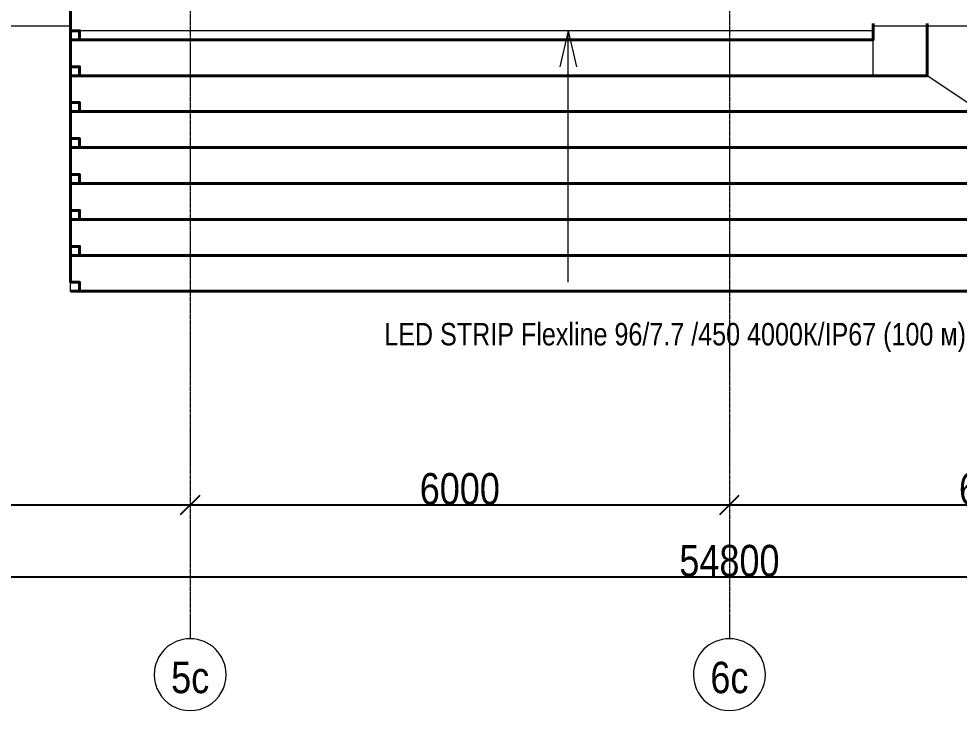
# Model space of a CAD drawing. Header units: metres. Extents: x 14298 to 227756, y -64870 to 286334.
# Drawn here: x 52156 to 62619, y -64870 to -57152 of the extents above; entities that cross this region are included whole.
import ezdxf

# ---------------------------------------------------------------- set-up
doc = ezdxf.new("R2010")
doc.units = ezdxf.units.M
doc.linetypes.add('ADSK_Линия сетки', pattern=[21, 12, -3, 3, -3])
doc.linetypes.add('Сверху', pattern=[3.96875, 2.38125, -1.5875])
for name, color, linetype, lineweight in [('A-ANNO-DIMS', 7, 'Continuous', 9), ('A-DETL-THIN', 7, 'Continuous', 5), ('A-FLOR', 7, 'Continuous', 5), ('nadpisi', 84, 'Continuous', 13), ('S-GRID', 7, 'Continuous', 9), ('S-GRID-IDEN', 7, 'Continuous', 9), ('S-STRS', 7, 'Continuous', 5), ('раб осв', 7, 'Continuous', 40)]:
    doc.layers.add(name, color=color, linetype=linetype, lineweight=lineweight)
doc.styles.add('Arial', font='arial.ttf', dxfattribs={"width": 0.8, "height": 2.5})
doc.styles.add('GOST Common_I', font='ARIALN.TTF', dxfattribs={"height": 350})
doc.dimstyles.new('ADSK_Основной_3_5', dxfattribs={"dimscale": 304.8, "dimtxt": 352.000249, "dimasz": 0.695866, "dimexe": 0.492126, "dimexo": 0.984252, "dimgap": 0, "dimtad": 1, "dimdec": 3, "dimrnd": 0.001, "dimdsep": 46, "dimtxsty": 'GOST Common_I', "dimblk1": 'OBLIQUE', "dimblk2": 'OBLIQUE', "dimsah": 1, "dimcen": 0.09, "dimdle": 0.492126, "dimazin": 0, "dimtfac": 1, "dimtdec": 4, "dimtix": 1, "dimtmove": 0, "dimatfit": 3, "dimfxl": 1, "dimtvp": 1, "dimtolj": 1, "dimtzin": 0, "dimarcsym": 2})

# ---------------------------------------------------------------- blocks, each defined once
blk = doc.blocks.new('1709 КДП АПК АС_Крыльца_rvt-1-1 этаж')
at = {"layer": 'S-STRS', "lineweight": 9}
for p, q in [((52733, -57386), (52733, -57286)), ((61663, -57786), (61663, -57286)), ((61663, -57386), (61663, -57286)), ((62263, -57786), (62263, -57236)), ((52733, -57786), (52733, -57386)), ((52733, -57386), (61663, -57386)), ((61663, -57786), (61663, -57386)), ((52733, -58186), (52733, -57786)), ((52733, -57786), (61663, -57786)), ((62263, -57786), (61663, -57786)), ((62863, -58186), (62263, -57786)), ((62863, -58186), (62263, -57786)), ((52733, -58586), (52733, -58186)), ((52733, -58186), (62863, -58186)), ((52733, -58986), (52733, -58586)), ((52733, -58586), (63463, -58586)), ((52733, -59386), (52733, -58986)), ((52733, -58986), (64063, -58986)), ((52733, -59786), (52733, -59386)), ((52733, -59386), (64663, -59386)), ((52733, -60186), (52733, -59786)), ((52733, -59786), (65263, -59786)), ((52733, -60186), (65863, -60186))]:
    blk.add_line(p, q, dxfattribs=at)
at = {"layer": 'S-STRS', "linetype": 'Сверху', "lineweight": 9}
for p, q in [((62263, -57786), (62263, -57236)), ((52733, -57386), (61663, -57386)), ((52733, -57786), (61663, -57786)), ((52733, -58186), (62863, -58186)), ((52733, -58586), (63463, -58586)), ((52733, -58986), (64063, -58986)), ((52733, -59386), (64663, -59386)), ((52733, -59786), (65263, -59786)), ((52733, -60186), (65863, -60186))]:
    blk.add_line(p, q, dxfattribs=at)
blk = doc.blocks.new('Ось сетки - D8-1256827-1 этаж')
at = {"layer": 'S-GRID-IDEN'}
for start, end in [(360, 180), (180, 360)]:
    blk.add_arc((0, 0), 4, start, end, dxfattribs=at)
blk = doc.blocks.new('_Oblique')
at = {"color": 0, "linetype": 'ByBlock', "lineweight": -2}
blk.add_line((-0.5, -0.5), (0.5, 0.5), dxfattribs=at)
blk = doc.blocks.new('DIMBLOCK4-1 этаж')
at = {"layer": 'A-ANNO-DIMS', "color": 0, "lineweight": -2, "transparency": 16777216}
for p, q in [((47913, -62564), (54213, -62564)), ((48063, -62714), (48063, -62714)), ((54063, -62714), (54063, -62714))]:
    blk.add_line(p, q, dxfattribs=at)
at = {"layer": 'Defpoints', "color": 0, "transparency": 16777216}
for p in [(48063, -62414), (54063, -62414), (54063, -62564)]:
    blk.add_point(p, dxfattribs=at)
at = {"layer": 'A-ANNO-DIMS', "color": 0, "lineweight": -2, "transparency": 16777216, "xscale": 212.1, "yscale": 212.1, "zscale": 212.1, "rotation": 180}
blk.add_blockref('_Oblique', (48063, -62564), dxfattribs=at)
at = {"layer": 'A-ANNO-DIMS', "color": 0, "lineweight": -2, "transparency": 16777216, "xscale": 212.1, "yscale": 212.1, "zscale": 212.1}
blk.add_blockref('_Oblique', (54063, -62564), dxfattribs=at)
at = {"layer": 'A-ANNO-DIMS', "color": 0, "lineweight": 15, "transparency": 16777216, "insert": (51063, -62386), "char_height": 350, "width": 945.03, "attachment_point": 5, "style": 'GOST Common_I'}
blk.add_mtext('\\A1;6000', dxfattribs=at)
blk = doc.blocks.new('DIMBLOCK5-1 этаж')
at = {"layer": 'A-ANNO-DIMS', "color": 0, "lineweight": -2, "transparency": 16777216}
for p, q in [((53913, -62564), (60213, -62564)), ((54063, -62714), (54063, -62714)), ((60063, -62714), (60063, -62714))]:
    blk.add_line(p, q, dxfattribs=at)
at = {"layer": 'Defpoints', "color": 0, "transparency": 16777216}
for p in [(54063, -62414), (60063, -62414), (60063, -62564)]:
    blk.add_point(p, dxfattribs=at)
at = {"layer": 'A-ANNO-DIMS', "color": 0, "lineweight": -2, "transparency": 16777216, "xscale": 212.1, "yscale": 212.1, "zscale": 212.1, "rotation": 180}
blk.add_blockref('_Oblique', (54063, -62564), dxfattribs=at)
at = {"layer": 'A-ANNO-DIMS', "color": 0, "lineweight": -2, "transparency": 16777216, "xscale": 212.1, "yscale": 212.1, "zscale": 212.1}
blk.add_blockref('_Oblique', (60063, -62564), dxfattribs=at)
at = {"layer": 'A-ANNO-DIMS', "color": 0, "lineweight": 15, "transparency": 16777216, "insert": (57063, -62386), "char_height": 350, "width": 945.03, "attachment_point": 5, "style": 'GOST Common_I'}
blk.add_mtext('\\A1;6000', dxfattribs=at)
blk = doc.blocks.new('DIMBLOCK6-1 этаж')
at = {"layer": 'A-ANNO-DIMS', "color": 0, "lineweight": -2, "transparency": 16777216}
for p, q in [((59913, -62564), (66213, -62564)), ((60063, -62714), (60063, -62714)), ((66063, -62714), (66063, -62714))]:
    blk.add_line(p, q, dxfattribs=at)
at = {"layer": 'Defpoints', "color": 0, "transparency": 16777216}
for p in [(60063, -62414), (66063, -62414), (66063, -62564)]:
    blk.add_point(p, dxfattribs=at)
at = {"layer": 'A-ANNO-DIMS', "color": 0, "lineweight": -2, "transparency": 16777216, "xscale": 212.1, "yscale": 212.1, "zscale": 212.1, "rotation": 180}
blk.add_blockref('_Oblique', (60063, -62564), dxfattribs=at)
at = {"layer": 'A-ANNO-DIMS', "color": 0, "lineweight": -2, "transparency": 16777216, "xscale": 212.1, "yscale": 212.1, "zscale": 212.1}
blk.add_blockref('_Oblique', (66063, -62564), dxfattribs=at)
at = {"layer": 'A-ANNO-DIMS', "color": 0, "lineweight": 15, "transparency": 16777216, "insert": (63063, -62386), "char_height": 350, "width": 945.03, "attachment_point": 5, "style": 'GOST Common_I'}
blk.add_mtext('\\A1;6000', dxfattribs=at)
blk = doc.blocks.new('DIMBLOCK15-1 этаж')
at = {"layer": 'A-ANNO-DIMS', "color": 0, "lineweight": -2, "transparency": 16777216}
for p, q in [((32663, -63184), (32663, -63514)), ((87463, -63184), (87463, -63514)), ((32513, -63364), (87613, -63364))]:
    blk.add_line(p, q, dxfattribs=at)
at = {"layer": 'Defpoints', "color": 0, "transparency": 16777216}
for p in [(32663, -62884), (87463, -62884), (87463, -63364)]:
    blk.add_point(p, dxfattribs=at)
at = {"layer": 'A-ANNO-DIMS', "color": 0, "lineweight": -2, "transparency": 16777216, "xscale": 212.1, "yscale": 212.1, "zscale": 212.1, "rotation": 180}
blk.add_blockref('_Oblique', (32663, -63364), dxfattribs=at)
at = {"layer": 'A-ANNO-DIMS', "color": 0, "lineweight": -2, "transparency": 16777216, "xscale": 212.1, "yscale": 212.1, "zscale": 212.1}
blk.add_blockref('_Oblique', (87463, -63364), dxfattribs=at)
at = {"layer": 'A-ANNO-DIMS', "color": 0, "lineweight": 15, "transparency": 16777216, "insert": (60063, -63186), "char_height": 350, "width": 1217.09, "attachment_point": 5, "style": 'GOST Common_I'}
blk.add_mtext('\\A1;54800', dxfattribs=at)

msp = doc.modelspace()

# ---------------------------------------------------------------- linework, layer by layer
at = {"layer": 'A-DETL-THIN', "lineweight": 15}
for p, q in [((58269.2088, -57285.6443), (58175.7785, -57685.6443)), ((58269.2088, -60085.6443), (58269.2088, -57285.6443)), ((58269.2088, -57285.6443), (58362.6391, -57685.6443))]:
    msp.add_line(p, q, dxfattribs=at)
at = {"layer": 'A-FLOR', "lineweight": 15}
for p, q in [((52732.6532, -57235.6443), (51012.6532, -57235.6443)), ((52732.6532, -57285.6443), (52732.6532, -57235.6443)), ((61662.6532, -57285.6443), (52732.6532, -57285.6443)), ((61662.6532, -57235.6443), (61662.6532, -57285.6443)), ((65833.844, -57235.6443), (61662.6532, -57235.6443))]:
    msp.add_line(p, q, dxfattribs=at)
at = {"layer": 'S-GRID', "linetype": 'ADSK_Линия сетки', "lineweight": 15}
for p, q in [((54062.6532, -39335.6443), (54062.6532, -64052.4737)), ((60062.6532, -39335.6443), (60062.6532, -64052.4737))]:
    msp.add_line(p, q, dxfattribs=at)
at = {"layer": 'раб осв', "color": 0, "lineweight": 40}
msp.add_lwpolyline([(53421.0885, -56372.9224), (52732.6532, -56638.2899), (52732.6532, -57285.6443), (52732.6532, -57285.6443), (52832.6532, -57285.6443), (52832.6532, -57385.6443)], dxfattribs=at)
at = {"layer": 'раб осв', "color": 5}
for points in [[(52732.6532, -57785.6443), (62262.6532, -57785.6443), (62262.6532, -57205.6443)], [(52732.6532, -58185.6443), (62862.6532, -58185.6443), (62862.6532, -57205.6443)], [(52732.6532, -58585.6443), (63462.6532, -58585.6443), (63462.6532, -57205.6443)], [(52732.6532, -58985.6443), (64062.6532, -58985.6443), (64062.6532, -57205.6443)], [(64662.6532, -57205.6443), (64662.6532, -59385.6443), (52732.6532, -59385.6443)], [(52732.6532, -59785.6443), (65262.6532, -59785.6443), (65262.6532, -57205.6443)], [(65862.6532, -57205.6443), (65862.6532, -60185.6443), (52732.6532, -60185.6443)], [(52732.6532, -57385.6443), (61662.6532, -57385.6443), (61662.6532, -57205.6443)]]:
    msp.add_lwpolyline(points, dxfattribs=at)
at = {"layer": 'раб осв', "color": 0}
for points in [[(52732.6532, -57285.6443), (52732.6532, -57685.6443), (52832.6532, -57685.6443), (52832.6532, -57785.6443)], [(52732.6532, -57685.6443), (52732.6532, -58085.6443), (52832.6532, -58085.6443), (52832.6532, -58185.6443)], [(52732.6532, -58085.6443), (52732.6532, -58485.6443), (52832.6532, -58485.6443), (52832.6532, -58585.6443)], [(52732.6532, -58485.6443), (52732.6532, -58885.6443), (52832.6532, -58885.6443), (52832.6532, -58985.6443)], [(52732.6532, -58885.6443), (52732.6532, -59285.6443), (52832.6532, -59285.6443), (52832.6532, -59385.6443)], [(52732.6532, -59285.6443), (52732.6532, -59685.6443), (52832.6532, -59685.6443), (52832.6532, -59785.6443)], [(52732.6532, -59685.6443), (52732.6532, -60085.6443), (52832.6532, -60085.6443), (52832.6532, -60185.6443)]]:
    msp.add_lwpolyline(points, dxfattribs=at)

# ---------------------------------------------------------------- block references
at = {"lineweight": 13}
msp.add_blockref('1709 КДП АПК АС_Крыльца_rvt-1-1 этаж', (0, 0), dxfattribs=at)
at = {"layer": 'S-GRID-IDEN', "lineweight": 15, "xscale": 99.99999999999993, "yscale": 99.99999999999993, "zscale": 99.99999999999993, "rotation": 180}
for p in [(54062.6532, -64452.4737), (60062.6532, -64452.4737)]:
    msp.add_blockref('Ось сетки - D8-1256827-1 этаж', p, dxfattribs=at)

# ---------------------------------------------------------------- texts
at = {"layer": 'nadpisi', "color": 0, "insert": (53385.7934, -60537.7068), "char_height": 250, "width": 12115.803415, "attachment_point": 1, "style": 'Arial'}
msp.add_mtext('\\pi2836.14182;LED STRIP Flexline 96/7.7 /450 4000К/IP67 (100 м)', dxfattribs=at)
at = {"layer": 'S-GRID-IDEN', "lineweight": 15, "char_height": 350, "width": 461.772, "attachment_point": 1, "style": 'GOST Common_I'}
for s, insert in [('5с', (53851.1192, -64308.6099)), ('6с', (59851.1192, -64308.6099))]:
    msp.add_mtext(s, dxfattribs=dict(at, insert=insert))

# ---------------------------------------------------------------- dimensions: what is measured, and where the dimension line sits
at = {"layer": 'A-ANNO-DIMS', "lineweight": 15}
for base, p1, p2, override, picture, middle in [((54062.6532, -62564.3923), (48062.6532, -62414.4149), (54062.6532, -62414.4149), {"dimpost": '<>', "dimfxl": 6000}, 'DIMBLOCK4-1 этаж', (51062.6532, -62385.6917)), ((60062.6532, -62564.3923), (54062.6532, -62414.4149), (60062.6532, -62414.4149), {"dimpost": '<>', "dimfxl": 6000}, 'DIMBLOCK5-1 этаж', (57062.6532, -62385.6917)), ((66062.6532, -62564.3923), (60062.6532, -62414.4149), (66062.6532, -62414.4149), {"dimpost": '<>', "dimfxl": 6000}, 'DIMBLOCK6-1 этаж', (63062.6532, -62385.6917)), ((87462.6532, -63364.3923), (32662.6532, -62884.1574), (87462.6532, -62884.1574), {"dimpost": '<>', "dimfxl": 54800}, 'DIMBLOCK15-1 этаж', (60062.6532, -63185.6917))]:
    dim = msp.add_linear_dim(base=base, p1=p1, p2=p2, dimstyle='ADSK_Основной_3_5', override=override, dxfattribs=at)
    dim.commit()
    dim.dimension.update_dxf_attribs({"geometry": picture, "text_midpoint": middle})

doc.saveas('drawing.dxf')
